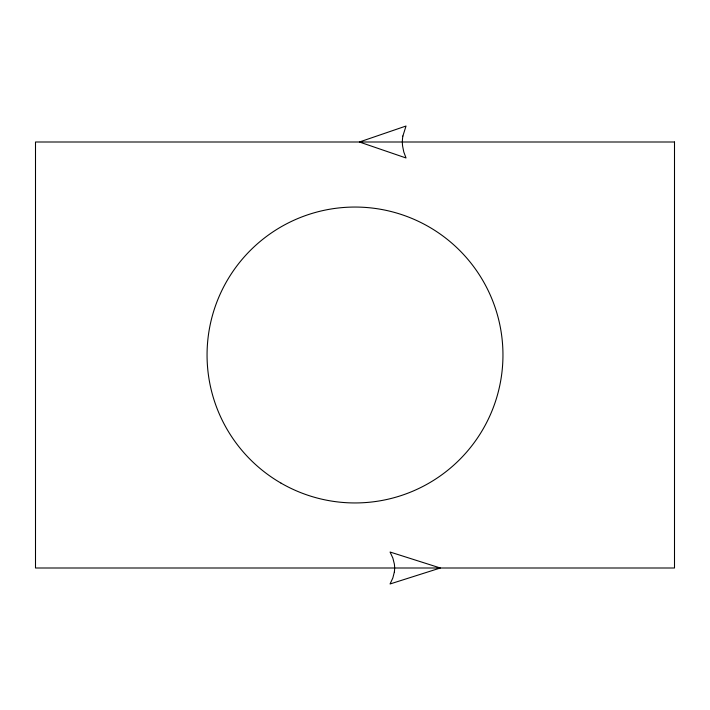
<?xml version="1.0" encoding="UTF-8"?>
<svg xmlns="http://www.w3.org/2000/svg" width="710" height="710" viewBox="0 0 710 710"><rect width="100%" height="100%" fill="white"/><g stroke="black" fill="none" stroke-linecap="round" stroke-linejoin="round"><path stroke-width="1.06" d="M402.881 136.009L402.588 138.006A34.914 34.914 0 0 0 402.588 145.994L403.795 151.984L406.031 157.975L359.402 142L406.031 126.025L402.881 136.009M394.352 571.994L392.843 577.984L390.056 583.975L440.324 568L390.056 552.025L392.843 558.016L394.352 564.006A28.045 28.045 0 0 1 394.352 571.994M674.5 142L35.5 142L35.5 568L674.5 568L674.5 142M281.027 483.128A147.955 147.955 0 0 0 502.955 355A147.955 147.955 0 0 0 281.027 226.872A147.955 147.955 0 0 0 281.027 483.128"/></g></svg>
